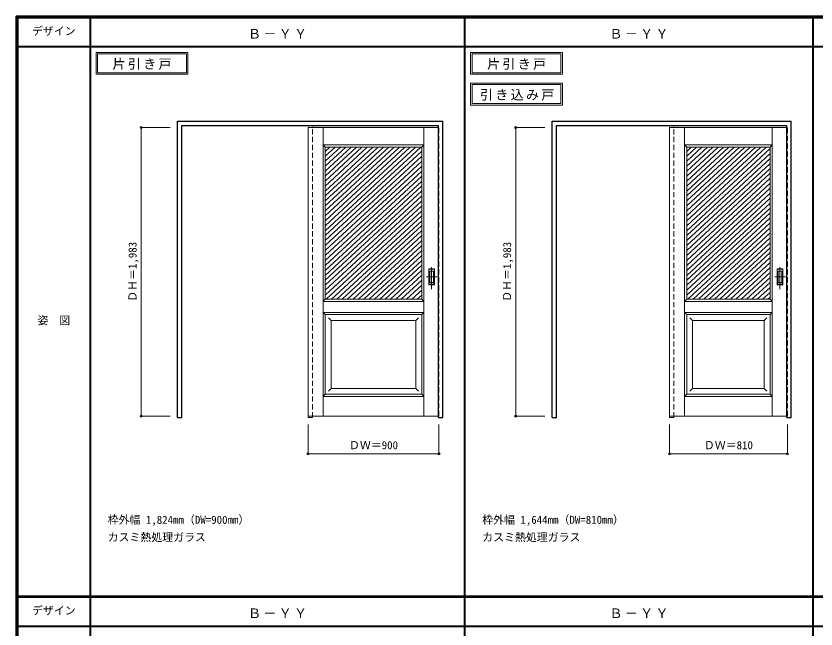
# Model space of a CAD drawing. Units: millimetres, scale not verified. Extents: x -6000 to 5700, y -4307 to 4175.
# Drawn here: x -6000 to -502, y -36 to 4175 of the extents above; entities that cross this region are included whole.
import ezdxf
from ezdxf.enums import TextEntityAlignment as Align

# ---------------------------------------------------------------- set-up
doc = ezdxf.new("R2010")
doc.units = ezdxf.units.MM
doc.header["$LTSCALE"] = 30
doc.header["$PDMODE"] = 32
doc.header["$PDSIZE"] = 15
doc.linetypes.add('CHAIN1', pattern=[8, 5, -1, 1, -1])
doc.linetypes.add('DASHED1', pattern=[1.8, 1.2, -0.6])
for name, color, linetype, lineweight in [('0-2_扉', 7, 'Continuous', 18), ('0-4_枠', 3, 'Continuous', 25), ('0-6_引手', 7, 'Continuous', 18), ('0-A_文字', 7, 'Continuous', 18), ('0-B_寸法', 7, 'Continuous', 9), ('0-C_ハッチ', 4, 'Continuous', 9), ('F-1_枠', 6, 'Continuous', 40), ('F-A_文字', 7, 'Continuous', 18)]:
    doc.layers.add(name, color=color, linetype=linetype, lineweight=lineweight)
doc.styles.add('ＭＳ ゴシック', font='')
doc.styles.get('ＭＳ ゴシック').set_extended_font_data('MS Gothic')

msp = doc.modelspace()

# ---------------------------------------------------------------- linework, layer by layer
at = {"layer": '0-2_扉'}
for p, q in [((-3993, 3409.5), (-3993, 1426.5)), ((-3993, 3409.5), (-3096, 3409.5)), ((-3889.5, 1427.12), (-3889.5, 3409.5)), ((-3196.5, 1427.12), (-3196.5, 3409.5)), ((-1509, 3409.5), (-1509, 1426.5)), ((-1509, 3409.5), (-702, 3409.5)), ((-1405.5, 1426.5), (-1405.5, 3409.5)), ((-802.5, 1426.5), (-802.5, 3409.5)), ((-3889.5, 3289.5), (-3874.5, 3274.5)), ((-3874.5, 2371.55), (-3874.5, 3274.5)), ((-3874.5, 3274.5), (-3211.5, 3274.5)), ((-3211.5, 2229.5), (-3211.5, 3274.5)), ((-1405.5, 3289.5), (-1390.5, 3274.5)), ((-1390.5, 2360.74), (-1390.5, 3274.5)), ((-1390.5, 3274.5), (-817.5, 3274.5)), ((-817.5, 2229.5), (-817.5, 3274.5)), ((-3874.31, 3091.5), (-3874.5, 3091.5)), ((-1390.31, 3091.5), (-1390.5, 3091.5)), ((-3874.5, 2229.5), (-3874.5, 2371.55)), ((-1390.5, 2229.5), (-1390.5, 2371.55)), ((-3889.5, 2214.5), (-3874.5, 2229.5)), ((-3874.5, 2229.5), (-3640.5, 2229.5)), ((-3211.5, 2229.5), (-3784.5, 2229.5)), ((-1405.5, 2214.5), (-1390.5, 2229.5)), ((-1390.5, 2229.5), (-1201.5, 2229.5)), ((-817.5, 2229.5), (-1345.5, 2229.5)), ((-3889.5, 2139.5), (-3874.5, 2124.5)), ((-3889.5, 2139.5), (-3196.5, 2139.5)), ((-3874.5, 2124.5), (-3211.5, 2124.5)), ((-3874.5, 1576.5), (-3874.5, 2124.5)), ((-3834.5, 2084.5), (-3852.18, 2102.18)), ((-3251.5, 2084.5), (-3233.82, 2102.18)), ((-3211.5, 2124.5), (-3196.5, 2139.5)), ((-3211.5, 1576.5), (-3211.5, 2124.5)), ((-1405.5, 2139.5), (-1390.5, 2124.5)), ((-1405.5, 2139.5), (-802.5, 2139.5)), ((-1390.5, 1576.5), (-1390.5, 2124.5)), ((-1350.46, 2084.5), (-1368.14, 2102.18)), ((-857.5, 2084.5), (-839.82, 2102.18)), ((-817.5, 1576.5), (-817.5, 2124.5)), ((-3251.5, 2084.5), (-3834.54, 2084.5)), ((-3834.54, 1616.5), (-3834.54, 2084.5)), ((-3251.5, 2084.5), (-3251.5, 1616.5)), ((-857.5, 2084.5), (-1350.5, 2084.5)), ((-1350.5, 1616.5), (-1350.5, 2084.5)), ((-857.5, 2084.5), (-857.5, 1616.5)), ((-3834.54, 1616.5), (-3852.21, 1598.82)), ((-3834.54, 1616.5), (-3834.54, 1617.93)), ((-3251.5, 1616.5), (-3834.54, 1616.5)), ((-3251.5, 1616.5), (-3233.82, 1598.82)), ((-1350.5, 1616.5), (-1368.18, 1598.82)), ((-1350.5, 1616.5), (-1350.5, 1617.93)), ((-857.5, 1616.5), (-1350.5, 1616.5)), ((-857.5, 1616.5), (-839.82, 1598.82)), ((-3874.5, 1576.5), (-3889.5, 1561.5)), ((-3889.5, 1561.5), (-3196.5, 1561.5)), ((-1390.5, 1576.5), (-1405.5, 1561.5)), ((-1405.5, 1561.5), (-802.5, 1561.5)), ((-3993, 1426.5), (-3096, 1426.5)), ((-1509, 1426.5), (-702, 1426.5))]:
    msp.add_line(p, q, dxfattribs=at)
at = {"layer": '0-2_扉', "color": 4, "linetype": 'DASHED1', "lineweight": 9}
for p, q in [((-3096, 3409.5), (-3093, 3409.5)), ((-3093, 1426.5), (-3093, 3409.5)), ((-702, 3409.5), (-699, 3409.5)), ((-3096, 1426.5), (-3093, 1426.5))]:
    msp.add_line(p, q, dxfattribs=at)
msp.add_lwpolyline([(-702, 1426.5), (-699, 1426.5), (-699, 3409.5)], dxfattribs=at)
at = {"layer": '0-2_扉'}
for points in [[(-3889.5, 3289.5), (-3196.5, 3289.5), (-3211.5, 3274.5)], [(-1405.5, 3289.5), (-802.5, 3289.5), (-817.5, 3274.5)], [(-3211.5, 2229.5), (-3196.5, 2214.5), (-3889.5, 2214.5)], [(-817.5, 2229.5), (-802.5, 2214.5), (-1405.5, 2214.5)], [(-1390.5, 2124.5), (-817.5, 2124.5), (-802.5, 2139.5)], [(-3874.5, 1576.5), (-3211.5, 1576.5), (-3196.5, 1561.5)], [(-1390.5, 1576.5), (-817.5, 1576.5), (-802.5, 1561.5)]]:
    msp.add_lwpolyline(points, dxfattribs=at)
at = {"layer": '0-4_枠'}
for p, q in [((-4890, 1418), (-4890, 3453)), ((-4890, 3453), (-3066, 3453)), ((-4860, 3423), (-3096, 3423)), ((-3096, 1418), (-3096, 3423)), ((-3066, 1418), (-3066, 3453)), ((-2316, 1418), (-2316, 3453)), ((-2316, 3453), (-672, 3453)), ((-2286, 3423), (-702, 3423)), ((-702, 1418), (-702, 3423)), ((-672, 1418), (-672, 3453)), ((-3096, 1418), (-3066, 1418)), ((-702, 1418), (-672, 1418))]:
    msp.add_line(p, q, dxfattribs=at)
at = {"layer": '0-4_枠', "color": 4, "linetype": 'DASHED1', "lineweight": 9}
for p, q in [((-3993, 1418), (-3993, 3423)), ((-3963, 1418), (-3963, 3423)), ((-1509, 1418), (-1509, 3423)), ((-1479, 1418), (-1479, 3423)), ((-3993, 1418), (-3963, 1418)), ((-1509, 1418), (-1479, 1418))]:
    msp.add_line(p, q, dxfattribs=at)
at = {"layer": '0-4_枠'}
for points in [[(-4890, 1418), (-4860, 1418), (-4860, 3423)], [(-2316, 1418), (-2286, 1418), (-2286, 3423)]]:
    msp.add_lwpolyline(points, dxfattribs=at)
at = {"layer": '0-6_引手'}
for p, q in [((-3125, 2439), (-3163, 2439)), ((-3163, 2329), (-3163, 2439)), ((-3131.5, 2423), (-3156.5, 2423)), ((-3156.5, 2345), (-3156.5, 2423)), ((-3131.5, 2345), (-3131.5, 2423)), ((-3125, 2329), (-3125, 2439)), ((-731, 2439), (-769, 2439)), ((-769, 2329), (-769, 2439)), ((-737.5, 2423), (-762.5, 2423)), ((-762.5, 2345), (-762.5, 2423)), ((-737.5, 2345), (-737.5, 2423)), ((-731, 2329), (-731, 2439)), ((-3125, 2329), (-3163, 2329)), ((-3131.5, 2345), (-3156.5, 2345)), ((-731, 2329), (-769, 2329)), ((-737.5, 2345), (-762.5, 2345))]:
    msp.add_line(p, q, dxfattribs=at)
at = {"layer": '0-6_引手', "linetype": 'DASHED1'}
for p, q in [((-3160, 2333), (-3160, 2435)), ((-766, 2333), (-766, 2435)), ((-734, 2435), (-766, 2435)), ((-734, 2333), (-734, 2435)), ((-3128, 2333), (-3160, 2333)), ((-734, 2333), (-766, 2333))]:
    msp.add_line(p, q, dxfattribs=at)
at = {"layer": '0-6_引手', "linetype": 'CHAIN1'}
for p, q in [((-3144, 2298.77), (-3144, 2469.62)), ((-750, 2298.77), (-750, 2469.62)), ((-3105.93, 2384), (-3178.44, 2384)), ((-711.93, 2384), (-784.44, 2384))]:
    msp.add_line(p, q, dxfattribs=at)
at = {"layer": '0-6_引手', "linetype": 'DASHED1'}
msp.add_lwpolyline([(-3128, 2333), (-3128, 2435), (-3160, 2435)], dxfattribs=at)
at = {"layer": '0-A_文字'}
for p, q in [((-5450, 3925), (-5450, 3775)), ((-5440, 3915), (-5440, 3785)), ((-5440, 3915), (-4828.97, 3915)), ((-4828.97, 3915), (-4828.97, 3785)), ((-2876, 3925), (-2876, 3775)), ((-2866, 3915), (-2866, 3785)), ((-2866, 3915), (-2254.97, 3915)), ((-2254.97, 3915), (-2254.97, 3785)), ((-5450, 3775), (-4818.97, 3775)), ((-5440, 3785), (-4828.97, 3785)), ((-2876, 3775), (-2244.97, 3775)), ((-2866, 3785), (-2254.97, 3785)), ((-2876, 3713.53), (-2876, 3563.53)), ((-2866, 3703.53), (-2866, 3573.53)), ((-2866, 3703.53), (-2254.97, 3703.53)), ((-2254.97, 3703.53), (-2254.97, 3573.53)), ((-2876, 3563.53), (-2244.97, 3563.53)), ((-2866, 3573.53), (-2254.97, 3573.53))]:
    msp.add_line(p, q, dxfattribs=at)
for points in [[(-5450, 3925), (-4818.97, 3925), (-4818.97, 3775)], [(-2876, 3925), (-2244.97, 3925), (-2244.97, 3775)], [(-2876, 3713.53), (-2244.97, 3713.53), (-2244.97, 3563.53)]]:
    msp.add_lwpolyline(points, dxfattribs=at)
at = {"layer": '0-B_寸法', "color": 4}
for p, q in [((-5140, 3409.5), (-5140, 1426.5)), ((-5140, 3409.5), (-4940, 3409.5)), ((-2566, 3409.5), (-2566, 1426.5)), ((-2566, 3409.5), (-2366, 3409.5)), ((-5140, 1426.5), (-4940, 1426.5)), ((-2566, 1426.5), (-2366, 1426.5)), ((-3993, 1168), (-3993, 1368)), ((-3093, 1168), (-3093, 1368)), ((-1509, 1168), (-1509, 1368)), ((-699, 1168), (-699, 1368)), ((-3093, 1168), (-3993, 1168)), ((-699, 1168), (-1509, 1168))]:
    msp.add_line(p, q, dxfattribs=at)
at = {"layer": '0-B_寸法'}
for p in [(-5140, 3409.5), (-2566, 3409.5), (-5140, 1426.5), (-2566, 1426.5), (-3993, 1168), (-3093, 1168), (-1509, 1168), (-699, 1168)]:
    msp.add_point(p, dxfattribs=at)
at = {"layer": '0-C_ハッチ'}
for p, q in [((-3806.36, 3274.5), (-3874.5, 3211.4)), ((-3769.56, 3274.5), (-3874.5, 3177.33)), ((-3732.76, 3274.5), (-3874.5, 3143.26)), ((-3695.97, 3274.5), (-3874.5, 3109.19)), ((-3843.15, 3274.5), (-3874.5, 3245.47)), ((-3659.17, 3274.5), (-3874.5, 3075.12)), ((-3622.37, 3274.5), (-3874.5, 3041.05)), ((-3585.58, 3274.5), (-3874.5, 3006.98)), ((-3548.78, 3274.5), (-3874.5, 2972.91)), ((-3511.98, 3274.5), (-3874.5, 2938.83)), ((-3475.18, 3274.5), (-3874.5, 2904.76)), ((-3438.39, 3274.5), (-3874.5, 2870.69)), ((-3401.59, 3274.5), (-3874.5, 2836.62)), ((-3364.79, 3274.5), (-3874.5, 2802.55)), ((-3217.61, 3274.5), (-3874.5, 2666.27)), ((-3328, 3274.5), (-3874.5, 2768.48)), ((-3291.2, 3274.5), (-3874.5, 2734.41)), ((-3254.4, 3274.5), (-3874.5, 2700.34)), ((-3211.5, 3246.08), (-3874.5, 2632.2)), ((-1322.36, 3274.5), (-1390.5, 3211.4)), ((-1285.56, 3274.5), (-1390.5, 3177.33)), ((-1248.76, 3274.5), (-1390.5, 3143.26)), ((-1211.97, 3274.5), (-1390.5, 3109.19)), ((-1359.15, 3274.5), (-1390.5, 3245.47)), ((-1175.17, 3274.5), (-1390.5, 3075.12)), ((-1138.37, 3274.5), (-1390.5, 3041.05)), ((-1101.58, 3274.5), (-1390.5, 3006.98)), ((-1064.78, 3274.5), (-1390.5, 2972.91)), ((-1027.98, 3274.5), (-1390.5, 2938.83)), ((-991.18, 3274.5), (-1390.5, 2904.76)), ((-954.39, 3274.5), (-1390.5, 2870.69)), ((-917.59, 3274.5), (-1390.5, 2836.62)), ((-880.79, 3274.5), (-1390.5, 2802.55)), ((-844, 3274.5), (-1390.5, 2768.48)), ((-817.5, 3264.96), (-1390.5, 2734.41)), ((-3211.5, 3212.01), (-3874.5, 2598.12)), ((-817.5, 3230.89), (-1390.5, 2700.34)), ((-817.5, 3196.82), (-1390.5, 2666.27)), ((-3211.5, 3177.94), (-3874.5, 2564.05)), ((-3211.5, 3143.87), (-3874.5, 2529.98)), ((-817.5, 3162.75), (-1390.5, 2632.2)), ((-3211.5, 3109.8), (-3874.5, 2495.91)), ((-817.5, 3128.68), (-1390.5, 2598.12)), ((-817.5, 3094.61), (-1390.5, 2564.05)), ((-3211.5, 3075.73), (-3874.5, 2461.84)), ((-3211.5, 3041.66), (-3874.5, 2427.77)), ((-817.5, 3060.54), (-1390.5, 2529.98)), ((-817.5, 3026.47), (-1390.5, 2495.91)), ((-3211.5, 3007.59), (-3874.5, 2393.7)), ((-3211.5, 2973.52), (-3874.5, 2359.63)), ((-817.5, 2992.4), (-1390.5, 2461.84)), ((-3211.5, 2939.44), (-3874.5, 2325.56)), ((-817.5, 2958.32), (-1390.5, 2427.77)), ((-817.5, 2924.25), (-1390.5, 2393.7)), ((-3211.5, 2905.37), (-3874.5, 2291.48)), ((-3211.5, 2871.3), (-3874.5, 2257.41)), ((-817.5, 2890.18), (-1390.5, 2359.63)), ((-3211.5, 2837.23), (-3867.85, 2229.5)), ((-817.5, 2856.11), (-1390.5, 2325.56)), ((-817.5, 2822.04), (-1390.5, 2291.48)), ((-3211.5, 2803.16), (-3831.05, 2229.5)), ((-3211.5, 2769.09), (-3794.26, 2229.5)), ((-817.5, 2787.97), (-1390.5, 2257.41)), ((-817.5, 2753.9), (-1383.85, 2229.5)), ((-3211.5, 2735.02), (-3757.46, 2229.5)), ((-3211.5, 2700.95), (-3720.66, 2229.5)), ((-817.5, 2719.83), (-1347.05, 2229.5)), ((-3211.5, 2666.88), (-3683.87, 2229.5)), ((-817.5, 2685.76), (-1310.26, 2229.5)), ((-817.5, 2651.68), (-1273.46, 2229.5)), ((-3211.5, 2632.81), (-3647.07, 2229.5)), ((-3211.5, 2598.73), (-3610.27, 2229.5)), ((-817.5, 2617.61), (-1236.66, 2229.5)), ((-3211.5, 2564.66), (-3573.48, 2229.5)), ((-3211.5, 2530.59), (-3536.68, 2229.5)), ((-817.5, 2583.54), (-1199.87, 2229.5)), ((-817.5, 2549.47), (-1163.07, 2229.5)), ((-3211.5, 2496.52), (-3499.88, 2229.5)), ((-817.5, 2515.4), (-1126.27, 2229.5)), ((-817.5, 2481.33), (-1089.48, 2229.5)), ((-3211.5, 2462.45), (-3463.09, 2229.5)), ((-3211.5, 2428.38), (-3426.29, 2229.5)), ((-817.5, 2447.26), (-1052.68, 2229.5)), ((-3211.5, 2394.31), (-3389.49, 2229.5)), ((-817.5, 2413.19), (-1015.88, 2229.5)), ((-817.5, 2379.12), (-979.09, 2229.5)), ((-3211.5, 2360.24), (-3352.7, 2229.5)), ((-3211.5, 2326.17), (-3315.9, 2229.5)), ((-817.5, 2345.05), (-942.29, 2229.5)), ((-817.5, 2310.97), (-905.49, 2229.5)), ((-3211.5, 2292.09), (-3279.1, 2229.5)), ((-3211.5, 2258.02), (-3242.31, 2229.5)), ((-817.5, 2276.9), (-868.7, 2229.5)), ((-817.5, 2242.83), (-831.9, 2229.5))]:
    msp.add_line(p, q, dxfattribs=at)
at = {"layer": 'F-1_枠'}
for p, q in [((-6000, 4175), (5700, 4175)), ((-6000, 4175), (-6000, -4205)), ((-6000, 4170), (5700, 4170)), ((-6000, 4165), (5700, 4165)), ((-5995, 4175), (-5995, -4205)), ((-5990, 4175), (-5990, -4205)), ((-5490, 4175), (-5490, -3790)), ((-2916, -3790), (-2916, 4175)), ((-522, -3790), (-522, 4175)), ((-6000, 3965), (5700, 3965)), ((-6000, 190.5), (5700, 190.5)), ((-6000, 187.5), (5700, 187.5)), ((-6000, 184.5), (5700, 184.5)), ((-6000, -15.5), (5700, -15.5))]:
    msp.add_line(p, q, dxfattribs=at)

# ---------------------------------------------------------------- texts
at = {"layer": '0-A_文字', "style": 'ＭＳ ゴシック'}
for s, p in [('枠外幅 1,824mm（DW=900mm）', (-5370, 670.5)), ('枠外幅 1,644mm（DW=810mm）', (-2796, 670.5)), ('カスミ熱処理ガラス', (-5370, 550.5)), ('カスミ熱処理ガラス', (-2796, 550.5))]:
    msp.add_text(s, height=54.99, dxfattribs=at).set_placement(p, align=Align.BOTTOM_LEFT)
at = {"layer": '0-A_文字', "char_height": 65.98, "attachment_point": 7, "style": 'ＭＳ ゴシック'}
for s, insert in [('\\T1.17;Ｂ－ＹＹ', (-4405.5, 4020)), ('\\T1.17;Ｂ－ＹＹ', (-1921.5, 4020)), ('\\T1.17;片引き戸', (-5336.98, 3805)), ('\\T1.17;片引き戸', (-2762.98, 3805)), ('\\T1.17;引き込み戸', (-2811.34, 3593.53)), ('\\T1.17;Ｂ－ＹＹ', (-4405.5, 39.5)), ('\\T1.17;Ｂ－ＹＹ', (-1921.5, 39.5))]:
    msp.add_mtext(s, dxfattribs=dict(at, insert=insert))
at = {"layer": '0-B_寸法', "style": 'ＭＳ ゴシック'}
for p in [(-5155, 2211.75), (-2581, 2211.75)]:
    msp.add_text('ＤＨ＝1,983', height=54.99, rotation=90, dxfattribs=at).set_placement(p, align=Align.BOTTOM_LEFT)
for s, p in [('ＤＷ＝900', (-3711.75, 1183)), ('ＤＷ＝810', (-1272.75, 1183))]:
    msp.add_text(s, height=54.99, dxfattribs=at).set_placement(p, align=Align.BOTTOM_LEFT)
at = {"layer": 'F-A_文字', "style": 'ＭＳ ゴシック'}
for s, p in [('デザイン', (-5890, 4027.5)), ('姿\u3000図', (-5852.5, 2040.25)), ('デザイン', (-5890, 47))]:
    msp.add_text(s, height=54.99, dxfattribs=at).set_placement(p, align=Align.BOTTOM_LEFT)

doc.saveas('drawing.dxf')
